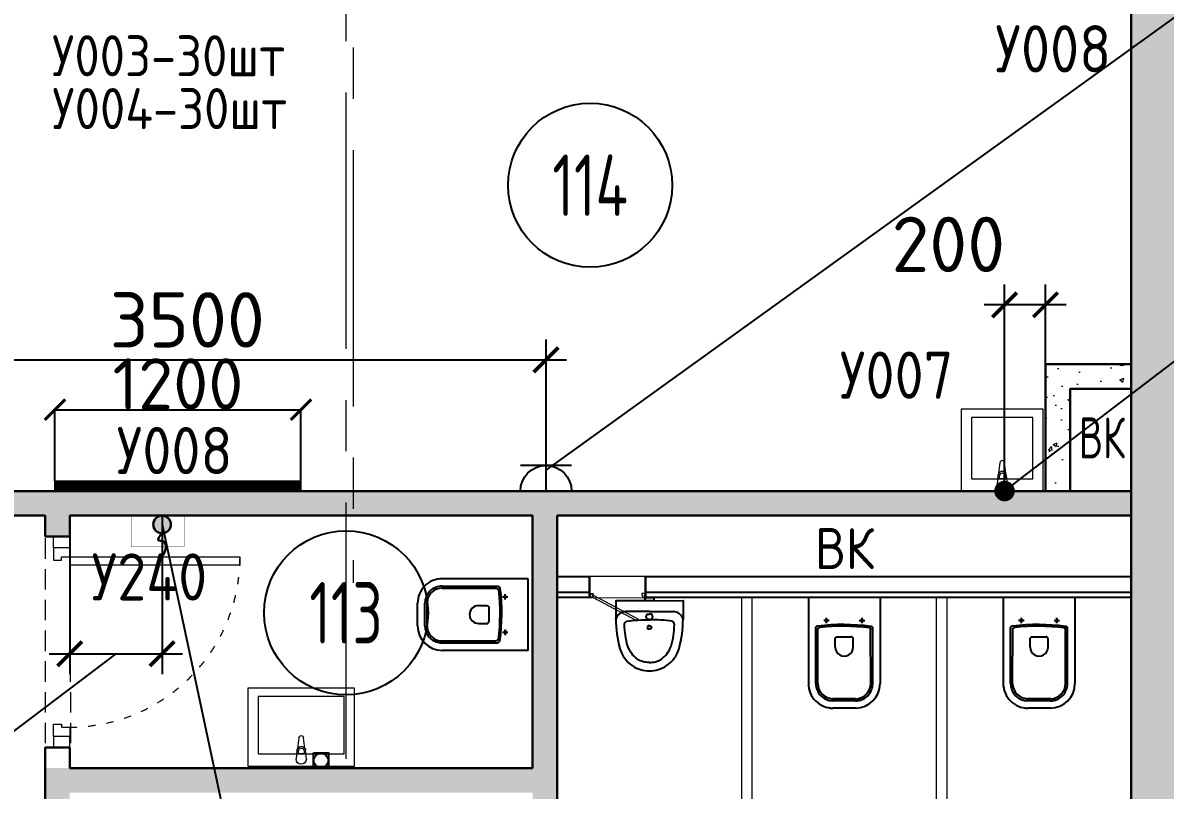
# Model space of a CAD drawing. Header units: millimetres. Extents: x -8417289 to 9420486, y 0 to 166066.
# Drawn here: x -165845 to -160274, y 77241 to 80984 of the extents above; entities that cross this region are included whole.
import ezdxf
from ezdxf import colors
from ezdxf.entities.mleader import LeaderData, LeaderLine
from ezdxf.enums import TextEntityAlignment as Align
from ezdxf.math import Vec2, Vec3

# ---------------------------------------------------------------- set-up
doc = ezdxf.new("R2010")
doc.units = ezdxf.units.MM
doc.header["$MEASUREMENT"] = 0
doc.set_wipeout_variables(frame=1)
doc.header["$PDMODE"] = 3
doc.header["$PDSIZE"] = -4
for name, pattern in [('ACAD_ISO03W100', [30, 12, -18]), ('ADSK_Штриховая_ш2 п1', [3, 2, -1]), ('CENTER', [2, 1.25, -0.25, 0.25, -0.25])]:
    doc.linetypes.add(name, pattern=pattern)
doc.layers.get('0').update_dxf_attribs({"color": 250, "lineweight": 9})
doc.layers.get('Defpoints').update_dxf_attribs({"color": 6})
for name, color, linetype, lineweight in [('_АР ТЕКСТ', 250, 'Continuous', 25), ('АР_ГКЛ', 250, 'Continuous', 5), ('АР_Двери', 175, 'Continuous', 18), ('АР_Маркер экспликации', 239, 'Continuous', 13), ('АР_Номер помещения', 1, 'Continuous', 25), ('АР_Оси', 195, 'Continuous', 9), ('АР_Перегородки газоблок', 165, 'Continuous', 30), ('АР_Перегородки газоблок_Штрих', 165, 'Continuous', 5), ('АР_Перегородки сантехнические', 216, 'Continuous', 9), ('АР_Сущ Несущая стена', 216, 'Continuous', 30), ('АР_тонкая линия', 250, 'Continuous', 0), ('АР_Штриховка монолит', 250, 'Continuous', 9), ('Сан.техника', 153, 'Continuous', 9), ('ТХ_мебель передв', 250, 'Continuous', 13), ('ТХ_ОСНОВНОЙ', 103, 'Continuous', 25)]:
    doc.layers.add(name, color=color, linetype=linetype, lineweight=lineweight)
for name, color, linetype in [('АР_Отверстия', 251, 'Continuous'), ('ТХ_ВК_раковины_поз', 5, 'Continuous'), ('ТХ_дозаторы', 7, 'Continuous'), ('ТХ_мебель передв_поз', 251, 'Continuous'), ('ТХ_обор_бытовое', 14, 'Continuous'), ('ТХ_обор_бытовое_поз', 14, 'Continuous'), ('ТХ_привязки ЭО', 96, 'Continuous'), ('ТХ_привязки_ВК', 174, 'Continuous'), ('ТХ_привязки_ЭО', 96, 'Continuous'), ('ТХ_примечание', 40, 'Continuous'), ('ТХ_размеры', 240, 'Continuous'), ('ТХ_розетки ЭО', 86, 'Continuous'), ('ТХ_сантехника', 253, 'Continuous')]:
    doc.layers.add(name, color=color, linetype=linetype)
doc.styles.add('GOST 2.304', font='CS_Gost2304.shx')
doc.styles.add('gost_A', font='CS_Gost2304.shx', dxfattribs={"width": 0.71})
doc.styles.add('ICOCPEUR', font='isocpeur.TTF')
doc.styles.add('ISOCPEUR', font='isocpeur.TTF')
doc.styles.add('ISOCPEUR_1', font='isocpeur.TTF', dxfattribs={"width": 0.9, "height": 250})
doc.dimstyles.new('R_100', dxfattribs={"dimtxt": 270, "dimasz": 120, "dimexe": 100, "dimexo": 0, "dimgap": 60, "dimtad": 1, "dimdec": 0, "dimrnd": 50, "dimzin": 0, "dimdsep": 46, "dimtxsty": 'ISOCPEUR', "dimblk": 'ARCHTICK', "dimcen": 0, "dimdle": 100, "dimclrd": 256, "dimclre": 256, "dimclrt": 256, "dimadec": 0, "dimazin": 0, "dimtfac": 2, "dimtdec": 0, "dimtofl": 0, "dimtmove": 1, "dimatfit": 3, "dimfxl": 1, "dimtvp": 3, "dimtolj": 1, "dimtzin": 0, "dimarcsym": 0})
doc.dimstyles.new('Копия SPDS', dxfattribs={"dimtxt": 250, "dimasz": 100, "dimexe": 0.5, "dimexo": 0.625, "dimtad": 1, "dimdec": 0, "dimrnd": 10, "dimtxsty": 'ISOCPEUR', "dimblk": 'ARCHTICK', "dimcen": 2.5, "dimdle": 0.5, "dimclrd": 256, "dimclre": 256, "dimclrt": 256, "dimadec": 0, "dimazin": 2, "dimtfac": 0.75, "dimtdec": 0, "dimtmove": 1, "dimatfit": 3, "dimfxl": 1, "dimtolj": 1, "dimarcsym": 1})
pattern_1 = [(50, (0, 0), (215.17805, -18.82564), [22.5, -247.5]), (355, (0, 0), (-41.6254, 225.65764), [18, -198]), (100.45144, (17.93, -1.57), (173.55265, 206.832), [19.12206, -210.34263]), (46.1842, (0, 60), (320.1724, -49.6558), [33.75, -371.25]), (96.63564, (26.68, 55.86), (280.3986, 292.2356), [28.6831, -315.5141]), (351.18416, (0, 60), (280.3986, 292.2356), [27, -297]), (21, (30, 45), (179.07212, -120.78567), [22.5, -247.5]), (326, (30, 45), (72.9946, 217.54501), [18, -198]), (71.45144, (44.92, 34.93), (252.06671, 96.75935), [19.12206, -210.34263]), (37.5, (0, 0), (3.647957, 99.868156), [0, -195.6, 0, -201, 0, -198.75]), (7.5, (0, 0), (78.92086, 118.323514), [0, -114.6, 0, -191.1, 0, -75.75]), (327.5, (-66.9, 0), (160.14673, -6.76646), [0, -75, 0, -234, 0, -310.5]), (317.5, (-96.9, 0), (174.95585, 30.0315), [0, -97.5, 0, -155.4, 0, -220.5])]

# ---------------------------------------------------------------- blocks, each defined once
blk = doc.blocks.new('*U985')
blk.add_lwpolyline([(100, 80), (100, 910), (140, 910), (140, 80)], close=True)
for points in [[(0, 0), (0, 80), (55, 80), (55, 0), (0, 0)], [(55, 80), (55, 0), (115, 0), (115, 40), (100, 40), (100, 80), (55, 80)], [(975, 80), (975, 0), (915, 0), (915, 40), (930, 40), (930, 80), (975, 80)], [(1030, 0), (1030, 80), (975, 80), (975, 0), (1030, 0)]]:
    blk.add_lwpolyline(points)
at = {"linetype": 'ACAD_ISO03W100', "ltscale": 3}
blk.add_arc((100, 80), 830, 0, 90, dxfattribs=at)
blk = doc.blocks.new('*U91')
at = {"layer": 'АР_Номер помещения', "color": 7}
blk.add_circle((-12517.7, 1338.1), 400, dxfattribs=at)
at = {"color": 7, "style": 'ISOCPEUR', "width": 0.7, "flags": 1}
blk.add_attdef('КАТЕГОРИЯ', (-499.2, -2092.2), '', height=250, dxfattribs=at)
at = {"layer": 'АР_Номер помещения', "color": 7, "style": 'ISOCPEUR', "width": 0.7}
blk.add_attdef('НОМЕР_ПОМЕЩЕНИЯ', text='', height=300, dxfattribs=at).set_placement((-12517.7, 1338.1), align=Align.MIDDLE_CENTER)
blk = doc.blocks.new('*U96')
at = {"layer": 'АР_Номер помещения', "color": 7}
blk.add_circle((-17984.8, 3572.7), 400, dxfattribs=at)
at = {"color": 7, "style": 'ISOCPEUR', "width": 0.7, "flags": 1}
blk.add_attdef('КАТЕГОРИЯ', (-499.2, -2092.2), '', height=250, dxfattribs=at)
at = {"layer": 'АР_Номер помещения', "color": 7, "style": 'ISOCPEUR', "width": 0.7}
blk.add_attdef('НОМЕР_ПОМЕЩЕНИЯ', text='', height=300, dxfattribs=at).set_placement((-17984.8, 3572.7), align=Align.MIDDLE_CENTER)
blk = doc.blocks.new('унитаз поликлиники')
for p, q in [((0, 175), (0, -175)), ((0, 175), (420, 175)), ((420, 138.7), (149.6, 138.7)), ((420, 129), (156.8, 128.7)), ((125.6, 86.7), (99.5, 86.7)), ((112.4, 73.1), (112.4, 100.2)), ((494, 57.1), (494, -57.1)), ((191.9, -33.7), (191.9, 33.7)), ((242.4, 43.7), (201.9, 43.7)), ((504, 55), (504, -55)), ((540, 55), (540, -55)), ((242.4, -43.7), (201.9, -43.7)), ((125.5, -86.5), (99.4, -86.5)), ((112.3, -73), (112.3, -100.1)), ((420, -139), (147.9, -138.7)), ((420, -129), (155.2, -128.7)), ((0, -175), (420, -175))]:
    blk.add_line(p, q)
for centre, radius, start, end in [((420, 55), 120, 0, 90), ((420.5, 55.2), 83.5, 359.8619, 90.3335), ((420, 55), 74, 0, 90), ((242.4, 0), 43.7, 270, 90), ((420, -55), 120, 270, 0), ((420, -55), 84, 270, 0), ((420, -55), 74, 270, 358.4018)]:
    blk.add_arc(centre, radius, start, end)
at = {"extrusion": (0, 0, -1)}
for centre, major_axis, ratio, start_param, end_param in [((1158.1, 0), (-731, -726.4), 0.993775, 0.659849, 0.910919), ((984.1, 0), (-23.4, -941.4), 0.89728, 1.422258, 1.677847), ((149.5, 127.3), (-5.6, -10.5), 0.821373, 1.269211, 2.570669), ((154.4, 119.8), (-5.61, -7.72), 0.798093, 1.232924, 2.686723), ((112.4, 86.8), (3.55, 3.55), 1, 5.504025, 11.78721), ((201.9, -33.5), (4.12, -9.49), 0.964797, 0.42926, 1.943413), ((147.9, -127.5), (5.4, -10.4), 0.836443, 0.56114, 1.877577), ((155.2, -117.5), (5.3, -10.4), 0.842984, 0.549902, 1.8819)]:
    blk.add_ellipse(centre, major_axis=major_axis, ratio=ratio, start_param=start_param, end_param=end_param, dxfattribs=at)
for centre, major_axis, ratio, start_param, end_param in [((201.9, 33.5), (4.12, 9.49), 0.964797, 0.42926, 1.943413), ((112.3, -86.6), (3.54, -3.55), 1, 5.504025, 11.78721)]:
    blk.add_ellipse(centre, major_axis=major_axis, ratio=ratio, start_param=start_param, end_param=end_param)
blk = doc.blocks.new('Из_буфера27431')
at = {"linetype": 'Continuous', "lineweight": 5}
for p, q in [((-138.5, 11.1), (-85.6, 17.7)), ((-138.5, 11.1), (-85.6, 17.7)), ((-76.1, 21), (-34.1, 25)), ((-76.1, 21), (-34.1, 25)), ((-59, 13.6), (-73.9, 13.6)), ((-59, 13.6), (-73.9, 13.6)), ((-59, -13.6), (-59, 13.6)), ((-59, -13.6), (-59, 13.6)), ((-85.6, -17.7), (-138.5, -11.1)), ((-85.6, -17.7), (-138.5, -11.1)), ((-34.1, -25), (-76.1, -21)), ((-34.1, -25), (-76.1, -21)), ((-73.9, -13.6), (-59, -13.6)), ((-73.9, -13.6), (-59, -13.6))]:
    blk.add_line(p, q, dxfattribs=at)
for points in [[(0, -260), (-380, -260), (-380, 260), (0, 260)], [(-59, -210), (-339.1, -210), (-339.1, 210), (-59, 210)], [(-59, -210), (-339.1, -210), (-339.1, 210), (-59, 210)]]:
    blk.add_lwpolyline(points, close=True, dxfattribs=at)
for centre, radius, start, end in [((-137.1, 0), 11.2, 97.1389, 262.8611), ((-137.1, 0), 11.2, 97.1389, 262.8611), ((-74.2, 0), 21.1, 122.771, 237.229), ((-74.2, 0), 21.1, 122.771, 237.229), ((-73.9, 0), 13.6, 90, 270), ((-73.9, 0), 13.6, 90, 270), ((-74.2, 0), 21.1, 95.1696, 122.771), ((-74.2, 0), 21.1, 95.1696, 122.771), ((-34.1, 0), 25, 270, 90), ((-34.1, 0), 25, 270, 90), ((-74.2, 0), 21.1, 237.229, 264.8304), ((-74.2, 0), 21.1, 237.229, 264.8304)]:
    blk.add_arc(centre, radius, start, end, dxfattribs=at)
blk = doc.blocks.new('Писуар')
for points in [[(0, 52.9), (116.5, 52.9, 0.328868), (164.1, 90, 0.066999), (144.5, 233.5, 0.172209), (82.4, 318.1, 0.143285), (0, 342, 0.143285), (-82.4, 318.1, 0.172209), (-144.5, 233.5, 0.066999), (-164.1, 90)], [(-58.2, 285.9, 0.137396), (-105.9, 222.3)], [(58.2, 285.9, -0.137396), (105.9, 222.3)], [(-164.1, 90, 0.328868), (-116.5, 52.9, 8)], [(0, 92.6, 0.419996), (-15.9, 76.8, 0.151492), (-10.6, 66.2), (0, 66.2)], [(0, 92.6, -0.419996), (15.9, 76.8, -0.151492), (10.6, 66.2), (0, 66.2)]]:
    blk.add_lwpolyline(points, format="xyb")
for points in [[(0, 0), (-164.1, 0), (-164.1, 90)], [(0, 0), (164.1, 0), (164.1, 90)], [(0, 52.9), (-116.5, 52.9)]]:
    blk.add_lwpolyline(points)
blk.add_lwpolyline([(-21.2, 0), (21.2, 0), (21.2, -15.9), (-21.2, -15.9)], close=True)
for centre, radius, start, end in [((0, 187.1), 114.7, 90, 120.5102), ((282.3, 110.1), 404.1, 163.8712, 178.9693), ((2.6, 912.1), 819.4, 262.0158, 269.8149)]:
    blk.add_arc(centre, radius, start, end)
at = {"extrusion": (0, 0, -1)}
for centre, radius, start, end in [((0, 187.1), 114.7, 90, 120.5102), ((282.3, 110.1), 404.1, 163.8712, 178.9693), ((2.6, 912.1), 819.4, 262.0158, 269.8149)]:
    blk.add_arc(centre, radius, start, end, dxfattribs=at)
for points, start_tangent, end_tangent in [([(-121.7, 117.4), (-111.2, 100.6)], (0.014037, -0.999901), (0.974129, -0.225992)), ([(121.7, 117.4), (111.2, 100.6)], (-0.014037, -0.999901), (-0.974129, -0.225992))]:
    blk.add_spline(points, degree=3, dxfattribs=dict(start_tangent=start_tangent, end_tangent=end_tangent))
for points in [[(-10.6, 132.4), (-10.6, 137.6), (-5.3, 137.6), (0, 137.6)], [(0, 121.8), (-5.3, 121.8), (-10.6, 127.1), (-10.6, 132.4)], [(10.6, 132.4), (10.6, 137.6), (5.3, 137.6), (0, 137.6)], [(0, 121.8), (5.3, 121.8), (10.6, 127.1), (10.6, 132.4)], [(164.1, 90), (158.8, 68.8), (137.6, 52.9), (116.5, 52.9)]]:
    blk.add_open_spline(points, degree=3)
blk = doc.blocks.new('_DotSmall')
at = {"color": 0, "linetype": 'ByBlock', "const_width": 0.5}
blk.add_lwpolyline([(-0.0625, 0, 1), (0.0625, 0, 1)], format="xyb", close=True, dxfattribs=at)
blk = doc.blocks.new('У007')
at = {"layer": 'Сан.техника', "color": 5, "linetype": 'Continuous', "lineweight": 5}
for p, q in [((-172832.6, 79059.6), (-172839.2, 79006.7)), ((-172832.6, 79059.6), (-172839.2, 79006.7)), ((-172803.7, 79006.7), (-172810.4, 79059.6)), ((-172803.7, 79006.7), (-172810.4, 79059.6)), ((-172842.5, 78997.2), (-172846.5, 78955.2)), ((-172842.5, 78997.2), (-172846.5, 78955.2)), ((-172835.1, 78980.1), (-172835.1, 78995)), ((-172835.1, 78980.1), (-172835.1, 78995)), ((-172807.9, 78980.1), (-172835.1, 78980.1)), ((-172807.9, 78980.1), (-172835.1, 78980.1)), ((-172807.9, 78995), (-172807.9, 78980.1)), ((-172807.9, 78995), (-172807.9, 78980.1)), ((-172796.5, 78955.2), (-172800.5, 78997.2)), ((-172796.5, 78955.2), (-172800.5, 78997.2))]:
    blk.add_line(p, q, dxfattribs=at)
for points in [[(-172621.5, 78921.1), (-172621.5, 79321.1), (-173021.5, 79321.1), (-173021.5, 78921.1)], [(-172671.5, 78980.1), (-172671.5, 79280.2), (-172971.5, 79280.2), (-172971.5, 78980.1)], [(-172671.5, 78980.1), (-172671.5, 79280.2), (-172971.5, 79280.2), (-172971.5, 78980.1)]]:
    blk.add_lwpolyline(points, close=True, dxfattribs=at)
for centre, radius, start, end in [((-172821.5, 79058.2), 11.2, 7.1386, 172.8608), ((-172821.5, 79058.2), 11.2, 7.1386, 172.8608), ((-172821.5, 78995.3), 21.1, 147.2287, 174.8301), ((-172821.5, 78995.3), 21.1, 147.2287, 174.8301), ((-172821.5, 78995.3), 21.1, 32.7707, 147.2287), ((-172821.5, 78995.3), 21.1, 32.7707, 147.2287), ((-172821.5, 78995), 13.6, 359.9997, 179.9997), ((-172821.5, 78995), 13.6, 359.9997, 179.9997), ((-172821.5, 78995.3), 21.1, 5.1693, 32.7707), ((-172821.5, 78995.3), 21.1, 5.1693, 32.7707), ((-172821.5, 78955.2), 25, 179.9997, 359.9997), ((-172821.5, 78955.2), 25, 179.9997, 359.9997)]:
    blk.add_arc(centre, radius, start, end, dxfattribs=at)
blk = doc.blocks.new('*U1759')
at = {"color": 7}
blk.add_wipeout([(-565, 60), (445, 60), (445, -310), (-565, -310)], dxfattribs=at)
for p, q in [((-530, 60), (-565, 60)), ((-550, 60), (-550, -10)), ((-550, -10), (-550, 60)), ((-510, 60), (-530, 60)), ((-510, 20), (-510, 60)), ((-500, 20), (-510, 20)), ((-500, -10), (-500, 20)), ((380, -10), (380, 20)), ((380, 20), (390, 20)), ((390, 20), (390, 60)), ((390, 60), (410, 60)), ((410, 60), (445, 60)), ((430, 60), (430, -10)), ((430, -10), (430, 60)), ((-565, -10), (-530, -10)), ((-530, -10), (-500, -10)), ((410, -10), (380, -10)), ((445, -10), (410, -10))]:
    blk.add_line(p, q)
at = {"lineweight": 30}
for p, q in [((-565, 60), (-565, -310)), ((445, 60), (445, -310))]:
    blk.add_line(p, q, dxfattribs=at)
blk.add_lwpolyline([(389, 60), (370, 25), (-424, 448), (-406, 483)], close=True)
blk = doc.blocks.new('A$C3da1b1ea')
at = {"lineweight": 0}
blk.add_lwpolyline([(0, 0), (50, 0), (50, -1200), (0, -1200), (0, 0)], dxfattribs=at)
blk = doc.blocks.new('_ArchTick')
at = {"color": 0, "linetype": 'ByBlock', "const_width": 0.15}
blk.add_lwpolyline([(-0.5, -0.5), (0.5, 0.5)], dxfattribs=at)
blk = doc.blocks.new('*D2151')
at = {"layer": 'Defpoints', "color": 0, "lineweight": 13, "ltscale": 0.1, "transparency": 16777216}
for p in [(-164488.8, 79097.2), (-165688.8, 78750.3), (-164488.8, 78750.3)]:
    blk.add_point(p, dxfattribs=at)
at = {"layer": 'ТХ_размеры', "lineweight": -2, "ltscale": 0.1, "transparency": 16777216}
for p, q in [((-165689.3, 79097.2), (-164488.3, 79097.2)), ((-165688.8, 78750.9), (-165688.8, 79097.7)), ((-164488.8, 78750.9), (-164488.8, 79097.7))]:
    blk.add_line(p, q, dxfattribs=at)
at = {"layer": 'ТХ_размеры', "lineweight": -2, "ltscale": 0.1, "transparency": 16777216, "xscale": 100, "yscale": 100, "zscale": 100, "rotation": 180}
blk.add_blockref('_ArchTick', (-165688.8, 79097.2), dxfattribs=at)
at = {"layer": 'ТХ_размеры', "lineweight": -2, "ltscale": 0.1, "transparency": 16777216, "xscale": 100, "yscale": 100, "zscale": 100}
blk.add_blockref('_ArchTick', (-164488.8, 79097.2), dxfattribs=at)
at = {"layer": 'ТХ_размеры', "ltscale": 0.1, "transparency": 16777216, "insert": (-165088.8, 79222.8), "char_height": 250, "attachment_point": 5, "style": 'ISOCPEUR'}
blk.add_mtext('\\A1;1200', dxfattribs=at)
blk = doc.blocks.new('У240')
at = {"layer": 'ТХ_обор_бытовое', "lineweight": 0, "ltscale": 100, "transparency": 33554687, "const_width": 2}
blk.add_lwpolyline([(259065, 2931.5), (259065, 3191.5), (259215, 3191.5), (259215, 2931.5)], close=True, dxfattribs=at)
blk = doc.blocks.new('A$C500e89c7')
at = {"ltscale": 100}
blk.add_circle((-36.5, 37.3), 35.3, dxfattribs=at)
at = {"layer": 'ТХ_дозаторы', "ltscale": 100}
blk.add_lwpolyline([(-73, 74.7), (0, 74.7), (0, 0), (-73, 0)], close=True, dxfattribs=at)
blk = doc.blocks.new('A$Cac6d02b9')
at = {"lineweight": 30}
h = blk.add_hatch(color=256, dxfattribs=at)
edge = h.paths.add_edge_path()
edge.add_arc((43.1, 43.1), 43.1, 0, 360)
blk.add_circle((43.1, 43.1), 43.1, dxfattribs=at)
blk.add_spline([(33.3, 212.6), (58.3, 170.6), (49.2, 125.1), (25.4, 120.5), (43.1, 86.2)], degree=3, dxfattribs=at)
blk = doc.blocks.new('*D2701')
at = {"layer": 'Defpoints', "color": 0, "linetype": 'ByBlock', "lineweight": 13, "ltscale": 500, "transparency": 16777216}
for p in [(-165616.3, 78580.3), (-165166.3, 78580.3), (-165166.3, 77906.8)]:
    blk.add_point(p, dxfattribs=at)
at = {"layer": 'ТХ_привязки_ЭО', "linetype": 'ByBlock', "lineweight": -2, "ltscale": 500, "transparency": 16777216}
for p, q in [((-165616.3, 78580.3), (-165616.3, 77806.8)), ((-165166.3, 78580.3), (-165166.3, 77806.8)), ((-165391.3, 77906.8), (-165920.8, 77506.8)), ((-165716.3, 77906.8), (-165066.3, 77906.8)), ((-165920.8, 77506.8), (-166580.8, 77506.8))]:
    blk.add_line(p, q, dxfattribs=at)
at = {"layer": 'ТХ_привязки_ЭО', "linetype": 'ByBlock', "lineweight": -2, "ltscale": 500, "transparency": 16777216, "xscale": 120, "yscale": 120, "zscale": 120, "rotation": 180}
blk.add_blockref('_ArchTick', (-165616.3, 77906.8), dxfattribs=at)
at = {"layer": 'ТХ_привязки_ЭО', "linetype": 'ByBlock', "lineweight": -2, "ltscale": 500, "transparency": 16777216, "xscale": 120, "yscale": 120, "zscale": 120}
blk.add_blockref('_ArchTick', (-165166.3, 77906.8), dxfattribs=at)
at = {"layer": 'ТХ_привязки_ЭО', "linetype": 'ByBlock', "lineweight": 13, "ltscale": 500, "transparency": 16777216, "insert": (-166250.8, 77701.8), "char_height": 270, "attachment_point": 5, "style": 'ISOCPEUR'}
blk.add_mtext('\\A1;450', dxfattribs=at)
blk = doc.blocks.new('*U3110')
at = {"color": 0, "linetype": 'ByBlock', "lineweight": -2}
for p, q in [((0, 2.5), (0, -2.5)), ((2.5, 2.5), (2.5, -2.5)), ((0, 0), (2.5, 0)), ((2.5, 0), (5, 0))]:
    blk.add_line(p, q, dxfattribs=at)
blk.add_arc((0, 0), 2.5, 270, 90, dxfattribs=at)
at = {"style": 'GOST 2.304', "width": 0.8, "flags": 1}
blk.add_attdef('MARKA', (-9.86, 4.54), '', height=2.5, dxfattribs=at)
at = {"ltscale": 50, "style": 'gost_A', "width": 0.71}
blk.add_attdef('№GRUP', text='', height=2.5, dxfattribs=at).set_placement((5.14, 6.05), align=Align.MIDDLE_CENTER)
blk = doc.blocks.new('*D2715')
at = {"layer": 'Defpoints', "color": 0, "linetype": 'ByBlock', "lineweight": 13, "ltscale": 500, "transparency": 16777216}
for p in [(-163293.6, 79340.3), (-163293.6, 78887.8), (-166792.8, 78700.3)]:
    blk.add_point(p, dxfattribs=at)
at = {"layer": 'ТХ_привязки_ЭО', "linetype": 'ByBlock', "lineweight": -2, "ltscale": 500, "transparency": 16777216}
for p, q in [((-166792.8, 78700.3), (-166792.8, 79440.3)), ((-163293.6, 78887.8), (-163293.6, 79440.3)), ((-166892.8, 79340.3), (-163193.6, 79340.3))]:
    blk.add_line(p, q, dxfattribs=at)
at = {"layer": 'ТХ_привязки_ЭО', "linetype": 'ByBlock', "lineweight": -2, "ltscale": 500, "transparency": 16777216, "xscale": 120, "yscale": 120, "zscale": 120, "rotation": 180}
blk.add_blockref('_ArchTick', (-166792.8, 79340.3), dxfattribs=at)
at = {"layer": 'ТХ_привязки_ЭО', "linetype": 'ByBlock', "lineweight": -2, "ltscale": 500, "transparency": 16777216, "xscale": 120, "yscale": 120, "zscale": 120}
blk.add_blockref('_ArchTick', (-163293.6, 79340.3), dxfattribs=at)
at = {"layer": 'ТХ_привязки_ЭО', "linetype": 'ByBlock', "lineweight": 13, "ltscale": 500, "transparency": 16777216, "insert": (-165043.2, 79535.3), "char_height": 270, "attachment_point": 5, "style": 'ISOCPEUR'}
blk.add_mtext('\\A1;3500', dxfattribs=at)
blk = doc.blocks.new('_None')
blk = doc.blocks.new('_Dot')
at = {"color": 0, "linetype": 'ByBlock', "lineweight": -2}
blk.add_line((-0.5, 0), (-1, 0), dxfattribs=at)
at = {"color": 0, "linetype": 'ByBlock', "const_width": 0.5}
blk.add_lwpolyline([(-0.25, 0, 1), (0.25, 0, 1)], format="xyb", close=True, dxfattribs=at)
blk = doc.blocks.new('*D2724')
at = {"layer": 'Defpoints', "color": 0, "linetype": 'ByBlock', "lineweight": 13, "ltscale": 500, "transparency": 16777216}
for p in [(-161057.2, 79608.6), (-161057.2, 78708.9), (-160857.4, 78700.3)]:
    blk.add_point(p, dxfattribs=at)
at = {"layer": 'ТХ_привязки_ВК', "linetype": 'ByBlock', "lineweight": -2, "ltscale": 500, "transparency": 16777216}
for p, q in [((-161057.2, 78708.9), (-161057.2, 79708.6)), ((-160857.4, 78700.3), (-160857.4, 79708.6)), ((-160757.4, 79608.6), (-161157.2, 79608.6))]:
    blk.add_line(p, q, dxfattribs=at)
at = {"layer": 'ТХ_привязки_ВК', "linetype": 'ByBlock', "lineweight": -2, "ltscale": 500, "transparency": 16777216, "xscale": 120, "yscale": 120, "zscale": 120, "rotation": 180}
blk.add_blockref('_ArchTick', (-161057.2, 79608.6), dxfattribs=at)
at = {"layer": 'ТХ_привязки_ВК', "linetype": 'ByBlock', "lineweight": -2, "ltscale": 500, "transparency": 16777216, "xscale": 120, "yscale": 120, "zscale": 120}
blk.add_blockref('_ArchTick', (-160857.4, 79608.6), dxfattribs=at)
at = {"layer": 'ТХ_привязки_ВК', "linetype": 'ByBlock', "lineweight": 13, "ltscale": 500, "transparency": 16777216, "insert": (-161331.4, 79903.6), "char_height": 270, "attachment_point": 5, "style": 'ISOCPEUR'}
blk.add_mtext('\\A1;200', dxfattribs=at)

msp = doc.modelspace()

# ---------------------------------------------------------------- hatches: boundary and pattern name
at = {"layer": 'АР_Перегородки газоблок_Штрих', "ltscale": 100}
h = msp.add_hatch(dxfattribs=at)
h.set_pattern_fill('AR-CONC', color=256, scale=30)
h.set_pattern_definition(pattern_1)
h.paths.add_polyline_path([(-160438.9, 79318.5), (-160857.4, 79318.5), (-160857.4, 78700.3), (-160737.4, 78700.3), (-160737.4, 79198.5), (-160438.9, 79198.5)])
h = msp.add_hatch(dxfattribs=at)
h.set_pattern_fill('AR-CONC', color=256, scale=30)
h.set_pattern_definition(pattern_1)
h.paths.add_polyline_path([(-165736.1, 77348.7), (-163359.2, 77348.7), (-163359.2, 78580.3), (-165616.3, 78580.3), (-165616.6, 78478.9), (-165736.6, 78479.2), (-165736.3, 78580.3), (-166793.6, 78580.3), (-166793.6, 78700.3), (-160591.6, 78700.4), (-160438.9, 78700.4), (-160438.9, 78580.4), (-163239.2, 78580.3), (-163239.2, 76146.4), (-163354.3, 76146.4), (-163359.2, 76151.3), (-163359.2, 77228.7), (-165616.2, 77228.7), (-165616.6, 76265.7), (-165736.6, 76265.7)])
at = {"layer": 'АР_Штриховка монолит', "ltscale": 100}
h = msp.add_hatch(dxfattribs=at)
h.set_pattern_fill('ANSI35', color=256, scale=700)
h.set_pattern_definition([(45, (-1163391.66, 165205.58), (-123.743687, 123.743687), []), (45, (-1163267.92, 165205.58), (-123.743687, 123.743687), [218.75, -43.75, 0, -43.75])])
h.paths.add_polyline_path([(-160138.9, 86650.7), (-194638.9, 86650.7), (-194638.9, 86350.7), (-160438.9, 86350.7), (-160438.9, 75165.7), (-169118.9, 75165.7), (-169118.9, 74865.7), (-164168.9, 74865.7), (-164068.9, 74865.7), (-160438.9, 74865.7), (-160438.9, 73985.8), (-160238.9, 73985.8), (-160238.9, 74865.7), (-160138.9, 74865.7), (-160138.9, 82485.7), (-159948.9, 82485.7), (-159948.9, 82685.7), (-160138.9, 82685.7)])

# ---------------------------------------------------------------- linework, layer by layer
at = {"layer": 'АР_ГКЛ', "color": 0, "lineweight": 25, "ltscale": 100}
for points in [[(-160438.9, 78281.5), (-163239.2, 78281.5)], [(-160438.9, 78181.5), (-163239.2, 78181.5)]]:
    msp.add_lwpolyline(points, dxfattribs=at)
at = {"layer": 'АР_Оси', "linetype": 'CENTER', "ltscale": 1000}
for p, q in [((-164233.9, 134363.2), (-164233.9, 78252.6)), ((-164268.9, 53394.4), (-164268.9, 87701.9)), ((-160438.9, 53394.4), (-160438.9, 87218.7))]:
    msp.add_line(p, q, dxfattribs=at)
at = {"layer": 'АР_Перегородки газоблок', "ltscale": 100}
msp.add_line((-165736.1, 77448.7), (-165616.2, 77448.7), dxfattribs=at)
for points in [[(-160438.9, 79318.5), (-160857.4, 79318.5), (-160857.4, 78700.3)], [(-160737.4, 78700.3), (-160737.4, 79198.5), (-160438.9, 79198.5)], [(-160438.9, 78700.3), (-166793.6, 78700.3)], [(-165736.3, 78580.3), (-166793.6, 78580.3)], [(-165736.3, 78580.3), (-165736.5, 78479.3)], [(-165616.5, 78479), (-165616.3, 78580.3)], [(-163359.2, 78580.4), (-165616.3, 78580.4)], [(-163359.2, 78580.3), (-163359.2, 77348.7)], [(-163239.2, 76146.4), (-163239.2, 78580.3)], [(-160438.9, 78580.3), (-163239.2, 78580.3)], [(-165736.5, 78479.3), (-165616.5, 78479)], [(-165736.1, 77448.7), (-165736.6, 76295.7)], [(-165616.2, 77348.7), (-165616.2, 77448.7)], [(-163359.2, 77348.7), (-165616.2, 77348.7)]]:
    msp.add_lwpolyline(points, dxfattribs=at)
at = {"layer": 'АР_Перегородки газоблок', "color": 0, "lineweight": 25, "ltscale": 100}
for points in [[(-160438.9, 78281.5), (-163239.2, 78281.5)], [(-163239.2, 78206.5), (-160438.9, 78206.5)]]:
    msp.add_lwpolyline(points, dxfattribs=at)
at = {"layer": 'АР_Перегородки сантехнические', "lineweight": 0}
for points in [[(-162339.2, 78181.5), (-162289.2, 78181.5), (-162289.2, 76981.5), (-162339.2, 76981.5)], [(-161388.9, 78181.5), (-161338.9, 78181.5), (-161338.9, 76981.5), (-161388.9, 76981.5)]]:
    msp.add_lwpolyline(points, close=True, dxfattribs=at)
at = {"layer": 'АР_Сущ Несущая стена', "ltscale": 100}
msp.add_line((-160438.9, 86350.7), (-160438.9, 75165.7), dxfattribs=at)
at = {"layer": 'АР_тонкая линия', "linetype": 'ADSK_Штриховая_ш2 п1', "ltscale": 50}
for p, q in [((-165735.7, 78469.7), (-165736.1, 77439.7)), ((-165615.8, 78470), (-165612.6, 77439.7))]:
    msp.add_line(p, q, dxfattribs=at)
at = {"layer": 'ТХ_мебель передв', "const_width": 50}
msp.add_lwpolyline([(-164488.8, 78725.3), (-165688.8, 78725.3)], dxfattribs=at)

# ---------------------------------------------------------------- block references
at = {"layer": 'АР_Двери', "rotation": 270}
msp.add_blockref('*U985', (-165696.2, 78478.7), dxfattribs=at)
at = {"layer": 'АР_Маркер экспликации', "color": 7}
ref = msp.add_blockref('*U91', (-150560.6, 78854), dxfattribs=at)
ref.add_attrib('НОМЕР_ПОМЕЩЕНИЯ', '114', dxfattribs={"layer": 'АР_Номер помещения', "color": 7, "height": 300, "style": 'ISOCPEUR', "width": 0.7}).set_placement((-163078.3, 80192.1), align=Align.MIDDLE_CENTER)
ref = msp.add_blockref('*U96', (-146284, 74533.7), dxfattribs=at)
ref.add_attrib('НОМЕР_ПОМЕЩЕНИЯ', '113', dxfattribs={"layer": 'АР_Номер помещения', "color": 7, "height": 300, "style": 'ISOCPEUR', "width": 0.7}).set_placement((-164268.9, 78106.4), align=Align.MIDDLE_CENTER)
at = {"layer": 'ТХ_дозаторы', "ltscale": 100}
msp.add_blockref('A$C500e89c7', (-164354.5, 77348.7), dxfattribs=at)
at = {"layer": 'ТХ_мебель передв', "lineweight": 0, "rotation": 89.99999999999999}
msp.add_blockref('A$C3da1b1ea', (-165688.8, 78700.3), dxfattribs=at)
at = {"layer": 'ТХ_ОСНОВНОЙ', "xscale": -1, "rotation": 270.0000000000385}
msp.add_blockref('У240', (-168247.8, -180634.7), dxfattribs=at)
at = {"layer": 'ТХ_розетки ЭО', "linetype": 'ByBlock', "ltscale": 50, "xscale": -50, "yscale": 50, "zscale": 50, "rotation": 270}
msp.add_blockref('*U3110', (-163293.6, 78700.3), dxfattribs=at)
at = {"layer": 'ТХ_розетки ЭО', "color": 1, "lineweight": 60, "ltscale": 100, "xscale": -1, "rotation": 180}
msp.add_blockref('A$Cac6d02b9', (-165209.4, 78580.3), dxfattribs=at)
at = {"layer": 'ТХ_сантехника'}
msp.add_blockref('У007', (11753, -220.8), dxfattribs=at)
for p, rotation in [((-163380, 78097.9), 180), ((-161839, 78181.5), 270), ((-161839, 78181.4), 270), ((-160888.7, 78181.5), 270), ((-160888.7, 78181.4), 270)]:
    msp.add_blockref('унитаз поликлиники', p, dxfattribs=dict(at, rotation=rotation))
at = {"layer": 'ТХ_сантехника', "ltscale": 100, "rotation": 180.0024708517842}
msp.add_blockref('Писуар', (-162789.2, 78165.6), dxfattribs=at)
at = {"layer": 'ТХ_сантехника', "ltscale": 100, "xscale": -1, "rotation": 90}
msp.add_blockref('Из_буфера27431', (-164487.2, 77358.8), dxfattribs=at)

# ---------------------------------------------------------------- texts
at = {"layer": 'АР_Отверстия', "ltscale": 100, "char_height": 200, "attachment_point": 5, "line_spacing_factor": 0.7, "style": 'ICOCPEUR'}
for s, insert in [('\\A1;{\\W0.7;ВК}', (-160582.6, 78959.6)), ('\\A1;{\\W0.9;ВК}', (-161838, 78419.8))]:
    msp.add_mtext(s, dxfattribs=dict(at, insert=insert))
at = {"layer": 'ТХ_ВК_раковины_поз', "style": 'ISOCPEUR_1', "width": 0.9}
msp.add_text('У007', height=230, dxfattribs=at).set_placement((-161861.4, 79150.6, -1.1))
at = {"layer": 'ТХ_мебель передв_поз', "style": 'ISOCPEUR_1', "width": 0.9}
for s, height, p in [('У008', 230, (-161103, 80742.5, -0.6)), ('У003-30шт', 200, (-165703.1, 80723.7)), ('У004-30шт', 200, (-165702.1, 80466)), ('У008', 230, (-165388.4, 78782.8))]:
    msp.add_text(s, height=height, dxfattribs=at).set_placement(p)
at = {"layer": 'ТХ_обор_бытовое_поз', "style": 'ISOCPEUR_1', "width": 0.9}
msp.add_text('У240', height=230, dxfattribs=at).set_placement((-165510.8, 78166.2, -0.6))

# ---------------------------------------------------------------- dimensions: what is measured, and where the dimension line sits
at = {"layer": 'ТХ_привязки_ВК', "linetype": 'ByBlock', "lineweight": 13, "ltscale": 500}
dim = msp.add_linear_dim(base=(-161057.2, 79608.6), p1=(-160857.4, 78700.3), p2=(-161057.2, 78708.9), dimstyle='R_100', override={"dimpost": '\\X'}, dxfattribs=at)
dim.commit()
dim.dimension.update_dxf_attribs({"geometry": '*D2724', "text_midpoint": (-161331.4, 79708.6), "dimtype": 160})
at = {"layer": 'ТХ_привязки_ЭО', "linetype": 'ByBlock', "lineweight": 13, "ltscale": 500}
dim = msp.add_linear_dim(base=(-163293.6, 79340.3), p1=(-166792.8, 78700.3), p2=(-163293.6, 78887.8), dimstyle='R_100', override={"dimpost": '\\X'}, dxfattribs=at)
dim.commit()
dim.dimension.update_dxf_attribs({"geometry": '*D2715', "text_midpoint": (-165043.2, 79535.3)})
dim = msp.add_linear_dim(base=(-165166.3, 77906.8), p1=(-165616.3, 78580.3), p2=(-165166.3, 78580.3), dimstyle='R_100', override={"dimpost": '\\X'}, dxfattribs=at)
dim.commit()
dim.dimension.update_dxf_attribs({"geometry": '*D2701', "text_midpoint": (-165980.8, 77506.8), "dimtype": 160})
at = {"layer": 'ТХ_размеры', "ltscale": 0.1}
dim = msp.add_linear_dim(base=(-164488.8, 79097.2), p1=(-165688.8, 78750.3), p2=(-164488.8, 78750.3), dimstyle='Копия SPDS', dxfattribs=at)
dim.commit()
dim.dimension.update_dxf_attribs({"geometry": '*D2151', "text_midpoint": (-165088.8, 79222.8)})

# ---------------------------------------------------------------- leaders
at = {"layer": '_АР ТЕКСТ'}
ml = msp.add_multileader_mtext('Standard', dxfattribs=at)
ml.set_content('{\\W0.8;-2,550}', color=256, style='ISOCPEUR')
ml.set_leader_properties(color=256, linetype='Continuous', lineweight=-1)
ml.set_arrow_properties(name='DOTSMALL')
ml.build(insert=Vec2(0, 0))
ml.multileader.update_dxf_attribs({"has_text_frame": 1, "text_left_attachment_type": 4, "text_right_attachment_type": 4, "dogleg_length": 100, "arrow_head_size": 180})
ctx = ml.context
ctx.base_point, ctx.char_height, ctx.arrow_head_size, ctx.landing_gap_size, ctx.plane_origin = Vec3(-302775.8, 123943.3, -2), 250, 180, 50, Vec3(-302295.5, 121699.2, -2)
ctx.left_attachment, ctx.right_attachment = 4, 4
notes = []
notes.append((ctx, [(0, (0, 0, 0), (0, 0), (1, 0), 1, [])]))
ctx.mtext.insert, ctx.mtext.width, ctx.mtext.defined_height, ctx.mtext.line_spacing_style, ctx.mtext.flow_direction = Vec3(-302725.8, 124276.6, -2), 801.086, 330.7, 2, 5
ml = msp.add_multileader_mtext('Standard', dxfattribs=at)
ml.set_content('{\\W0.8;-2,550}', color=256, style='ISOCPEUR')
ml.set_leader_properties(color=256, linetype='Continuous', lineweight=-1)
ml.set_arrow_properties(name='DOTSMALL')
ml.build(insert=Vec2(0, 0))
ml.multileader.update_dxf_attribs({"has_text_frame": 1, "text_left_attachment_type": 4, "text_right_attachment_type": 4, "dogleg_length": 100, "arrow_head_size": 180})
ctx = ml.context
ctx.base_point, ctx.char_height, ctx.arrow_head_size, ctx.landing_gap_size, ctx.plane_origin = Vec3(-314736, 120073.3, -2), 250, 180, 50, Vec3(-314255.7, 117829.3, -2)
ctx.left_attachment, ctx.right_attachment = 4, 4
notes.append((ctx, [(0, (0, 0, 0), (0, 0), (1, 0), 1, [])]))
ctx.mtext.insert, ctx.mtext.width, ctx.mtext.defined_height, ctx.mtext.line_spacing_style, ctx.mtext.flow_direction = Vec3(-314686, 120406.6, -2), 801.086, 330.7, 2, 5
at = {"layer": 'ТХ_привязки ЭО'}
ml = msp.add_multileader_mtext('Standard', dxfattribs=at)
ml.set_content('{\\fArial|b0|i0|c204|p34;Розетка на \\fArial|b0|i0|c0|p34;H-1800\\fArial|b0|i0|c204|p34;мм от УЧП\\Pдля подкл.:\\P- 1х0.5кВт/220В/1Ф - доп. оборуд-е}', color=256, style='ISOCPEUR')
ml.set_leader_properties()
ml.set_arrow_properties(name='NONE')
ml.build(insert=Vec2(0, 0))
ml.multileader.update_dxf_attribs({"text_left_attachment_type": 6, "text_right_attachment_type": 6, "dogleg_length": 0.36})
ctx = ml.context
ctx.base_point, ctx.char_height, ctx.plane_origin = Vec3(-151318.6, 87431.6), 200, Vec3(-147952.6, 94029.8)
ctx.left_attachment, ctx.right_attachment = 6, 6
notes.append((ctx, [(0, (1, 1, 0), (-151319, 87431.6), (1, 0), 0.36, [(2, [(-163293.6, 78801.6)], 0, [])])]))
ctx.mtext.insert, ctx.mtext.width, ctx.mtext.flow_direction = Vec3(-151316.6, 87690.4), 4801.524, 5
at = {"layer": 'ТХ_привязки_ВК'}
ml = msp.add_multileader_mtext('Standard', dxfattribs=at)
ml.set_content('\\A1;\\pxql,t3;{\\fArial|b0|i0|c204|p34;В\\A0;ентили подвода хол. и гор. воды dy-15, \\fArial|b0|i0|c0|p34;h-\\fArial|b0|i0|c204|p34;5\\fArial|b0|i0|c0|p34;00\\fArial|b0|i0|c204|p34;мм\\fArial|b0|i0|c0|p34; \\fArial|b0|i0|c204|p34;от УЧП, \\P\\ptz;Выпуск - канализация dy-50, \\fArial|b0|i0|c0|p34;h-\\fArial|b0|i0|c204|p34;450мм\\fArial|b0|i0|c0|p34; \\fArial|b0|i0|c204|p34;от УЧП\\P\\pt3;\\A1;-высота установки 700мм от УЧП \\P\\ptz;\\A0;для подкл. раковины (поз. У007)}', color=256, style='ISOCPEUR')
ml.set_leader_properties()
ml.set_arrow_properties(name='DOT')
ml.build(insert=Vec2(0, 0))
ml.multileader.update_dxf_attribs({"text_left_attachment_type": 6, "text_right_attachment_type": 6, "dogleg_length": 0.36, "arrow_head_size": 100})
ctx = ml.context
ctx.base_point, ctx.char_height, ctx.arrow_head_size, ctx.plane_origin = Vec3(-151382.2, 97973.7), 200, 100, Vec3(-140650.2, 105403.4)
ctx.left_attachment, ctx.right_attachment = 6, 6
notes.append((ctx, [(0, (1, 1, 0), (-151382.5, 97973.7), (1, 0), 0.36, [(1, [(-176626.2, 78709.4)], 0, [])])]))
ctx.mtext.insert, ctx.mtext.width, ctx.mtext.defined_height, ctx.mtext.flow_direction = Vec3(-151380.2, 98232.5), 11731.073, 3256.3, 5
ml = msp.add_multileader_mtext('Standard', dxfattribs=at)
ml.set_content('\\A1;\\pxql,t3;{\\fArial|b0|i0|c204|p34;В\\A0;ентили подвода хол. и гор. воды dy-15, \\fArial|b0|i0|c0|p34;h-\\fArial|b0|i0|c204|p34;5\\fArial|b0|i0|c0|p34;00\\fArial|b0|i0|c204|p34;мм\\fArial|b0|i0|c0|p34; \\fArial|b0|i0|c204|p34;от УЧП, \\P\\ptz;Выпуск - канализация dy-50, \\fArial|b0|i0|c0|p34;h-\\fArial|b0|i0|c204|p34;450мм\\fArial|b0|i0|c0|p34; \\fArial|b0|i0|c204|p34;от УЧП\\P\\pt3;\\A1;-высота установки 700мм от УЧП \\P\\ptz;\\A0;для подкл. раковины (поз. У007)}', color=256, style='ISOCPEUR')
ml.set_leader_properties()
ml.set_arrow_properties(name='DOT')
ml.build(insert=Vec2(0, 0))
ml.multileader.update_dxf_attribs({"text_left_attachment_type": 6, "text_right_attachment_type": 6, "dogleg_length": 0.36, "arrow_head_size": 100})
ctx = ml.context
ctx.base_point, ctx.char_height, ctx.arrow_head_size, ctx.plane_origin = Vec3(-151382.2, 86091.9), 200, 100, Vec3(-140404.7, 91990.6)
ctx.left_attachment, ctx.right_attachment = 6, 6
notes.append((ctx, [(0, (1, 1, 0), (-151382.5, 86091.9), (1, 0), 0.36, [(1, [(-161057.2, 78700.3)], 0, [])])]))
ctx.mtext.insert, ctx.mtext.width, ctx.mtext.defined_height, ctx.mtext.flow_direction = Vec3(-151380.2, 86350.7), 11731.073, 3256.3, 5
for ctx, leaders in notes:
    for number, flags, end, landing, length, lines in leaders:
        leader = LeaderData()
        leader.index, (leader.has_last_leader_line, leader.has_dogleg_vector, leader.attachment_direction) = number, flags
        leader.last_leader_point, leader.dogleg_vector, leader.dogleg_length = Vec3(end), Vec3(landing), length
        for number, points, colour, breaks in lines:
            line = LeaderLine()
            line.index, line.vertices, line.color, line.breaks = number, Vec3.list(points), colors.encode_raw_color(colour), breaks
            leader.lines.append(line)
        ctx.leaders.append(leader)

# ---------------------------------------------------------------- next in the draw order: block references
at = {"layer": 'АР_ГКЛ', "xscale": 0.2701273999331003, "yscale": 0.2701273999331003, "zscale": 0.2701273999331003, "rotation": 180.0022807060942}
msp.add_blockref('*U1759', (-162960.9, 78197.7), dxfattribs=at)

# ---------------------------------------------------------------- next in the draw order: block references
at = {"layer": 'ТХ_сантехника', "ltscale": 100, "rotation": 180.0024708517842}
msp.add_blockref('Писуар', (-162789.2, 78165.6), dxfattribs=at)

# ---------------------------------------------------------------- next in the draw order: leaders
at = {"layer": 'ТХ_привязки ЭО'}
ml = msp.add_multileader_mtext('Standard', dxfattribs=at)
ml.set_content('\\A1;{\\fArial|b0|i0|c204|p34;Кабель из стены на Н-1200 \\A0;мм от УЧП\\A1; (\\fArial|b0|i0|c0|p34;L-1\\fArial|b0|i0|c204|p34;,0м)\\Pдля подкл. электросушителя для рук \\A0;(поз. У240):\\P- 1,0 кВт/220В/1Ф}', color=256, style='ISOCPEUR')
ml.set_leader_properties()
ml.set_arrow_properties(name='NONE')
ml.build(insert=Vec2(0, 0))
ml.multileader.update_dxf_attribs({"text_left_attachment_type": 6, "text_right_attachment_type": 6, "dogleg_length": 0.36})
ctx = ml.context
ctx.base_point, ctx.char_height, ctx.landing_gap_size, ctx.plane_origin = Vec3(-148931.4, 72384.2), 200, 0, Vec3(-172647.2, 60317)
ctx.left_attachment, ctx.right_attachment = 6, 6
notes = []
notes.append((ctx, [(0, (1, 1, 0), (-148931.8, 72384.2), (1, 0), 0.36, [(0, [(-165166.3, 78537.2), (-164457.1, 75208.8)], 0, [])])]))
ctx.mtext.insert, ctx.mtext.width, ctx.mtext.flow_direction = Vec3(-148931.4, 72624.2), 6437.978, 5
at = {"layer": 'ТХ_примечание'}
ml = msp.add_multileader_mtext('Standard', dxfattribs=at)
ml.set_content('\\pxsm1,qc;{\\C256;предусмотреть поддон 600х600 в строительном исполнении}', color=7, style='ISOCPEUR')
ml.set_leader_properties(color=256, lineweight=25)
ml.build(insert=Vec2(0, 0))
ml.multileader.update_dxf_attribs({"text_left_attachment_type": 6, "text_right_attachment_type": 6, "dogleg_length": 150, "arrow_head_size": 225, "scale": 75})
ctx = ml.context
ctx.base_point, ctx.scale, ctx.char_height, ctx.arrow_head_size, ctx.landing_gap_size, ctx.plane_origin = Vec3(-186901.4, 77273.2, -0.6), 75, 187.5, 225, 150, Vec3(-161238.8, 62687.9, -0.6)
ctx.left_attachment, ctx.right_attachment, ctx.text_align_type = 6, 6, 1
notes.append((ctx, [(0, (1, 1, 0), (-187051.4, 77273.2, -0.6), (1, 0), 150, [(1, [(-191340.2, 78196.2, -0.6)], 0, [])])]))
ctx.mtext.insert, ctx.mtext.width, ctx.mtext.defined_height, ctx.mtext.alignment, ctx.mtext.line_spacing_factor, ctx.mtext.flow_direction = Vec3(-185439.6, 77498.2, -0.6), 2623.525, 2263.3, 2, 0.8, 5
for ctx, leaders in notes:
    for number, flags, end, landing, length, lines in leaders:
        leader = LeaderData()
        leader.index, (leader.has_last_leader_line, leader.has_dogleg_vector, leader.attachment_direction) = number, flags
        leader.last_leader_point, leader.dogleg_vector, leader.dogleg_length = Vec3(end), Vec3(landing), length
        for number, points, colour, breaks in lines:
            line = LeaderLine()
            line.index, line.vertices, line.color, line.breaks = number, Vec3.list(points), colors.encode_raw_color(colour), breaks
            leader.lines.append(line)
        ctx.leaders.append(leader)

doc.saveas('drawing.dxf')
